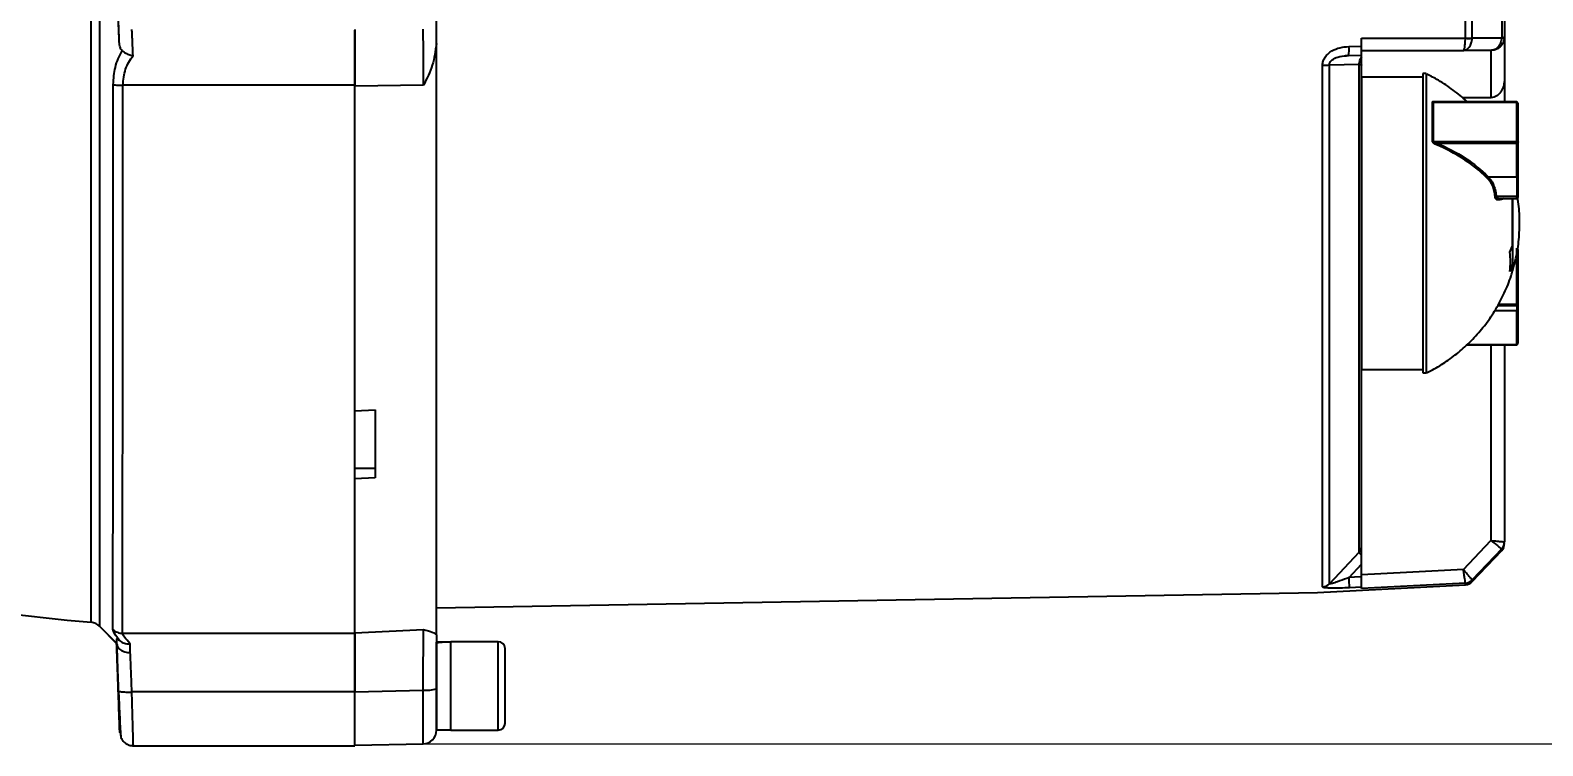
# Model space of a CAD drawing. Header units: millimetres. Extents: x 1953 to 4389, y 564 to 2287.
# Drawn here: x 3657.7 to 3880, y 1914.9 to 2020.1 of the extents above; entities that cross this region are included whole.
import ezdxf

# ---------------------------------------------------------------- set-up
doc = ezdxf.new("R2010")
doc.units = ezdxf.units.MM
doc.layers.add('AM_5', color=3, linetype='Continuous', lineweight=25)
doc.styles.add('SLDTEXTSTYLE1', font='txt.shx', dxfattribs={"width": 0.7, "bigfont": 'gbcbig.shx'})
doc.dimstyles.new('SLDDIMSTYLE12$0', dxfattribs={"dimtxt": 12, "dimasz": 10, "dimexe": 0, "dimexo": 0.0625, "dimgap": 0.875, "dimtad": 1, "dimdec": 1, "dimlfac": 1.8, "dimrnd": 1e-09, "dimzin": 12, "dimdsep": 46, "dimtxsty": 'SLDTEXTSTYLE1', "dimcen": 0.09, "dimdle": 8.16, "dimclrd": 3, "dimclre": 3, "dimadec": 0, "dimazin": 3, "dimtfac": 1, "dimtdec": 1, "dimtofl": 0, "dimtmove": 0, "dimatfit": 3, "dimfxl": 0, "dimfrac": 2, "dimtolj": 1, "dimlwd": 5, "dimlwe": 5, "dimarcsym": 0})

# ---------------------------------------------------------------- blocks, each defined once
blk = doc.blocks.new('*D64')
at = {"layer": 'AM_5', "color": 3, "lineweight": 5, "transparency": 16777216}
blk.add_line((3715.5, 2142.6), (3910.92, 2142.6), dxfattribs=at)
at = {"layer": 'AM_5', "color": 3, "linetype": 'Continuous', "lineweight": 5, "transparency": 16777216}
for p, q in [((3910.92, 2132.6), (3910.92, 1925.17)), ((3715.5, 1915.17), (3910.92, 1915.17))]:
    blk.add_line(p, q, dxfattribs=at)
at = {"layer": 'AM_5', "color": 3, "transparency": 16777216}
for points in [[(3909.25, 2132.6), (3912.59, 2132.6), (3910.92, 2142.6)], [(3909.25, 1925.17), (3912.59, 1925.17), (3910.92, 1915.17)]]:
    blk.add_solid(points, dxfattribs=at)
at = {"layer": 'Defpoints', "color": 0, "transparency": 16777216}
for p in [(3715.44, 2142.6), (3715.44, 1915.17), (3910.92, 1915.17)]:
    blk.add_point(p, dxfattribs=at)
at = {"layer": 'AM_5', "color": 0, "transparency": 16777216, "insert": (3904.04, 2028.89), "char_height": 12, "attachment_point": 5, "rotation": 90, "style": 'SLDTEXTSTYLE1'}
blk.add_mtext('\\A1;230', dxfattribs=at)

msp = doc.modelspace()

# ---------------------------------------------------------------- linework, layer by layer
at = {"color": 7, "linetype": 'Continuous', "lineweight": 25}
for p, q in [((3853.401, 2017.703), (3853.401, 2018.879)), ((3853.401, 2018.879), (3868.655, 2018.876)), ((3868.656, 2018.894), (3868.655, 2018.876)), ((3869.661, 2018.876), (3869.665, 2018.946)), ((3869.665, 2018.946), (3873.988, 2018.937)), ((3873.988, 2018.937), (3873.989, 2018.978)), ((3874.401, 2019.098), (3874.395, 2018.937)), ((3851.536, 2017.67), (3853.401, 2017.703)), ((3853.401, 2017.098), (3868.352, 2017.098)), ((3868.352, 2017.098), (3868.58, 2017.16)), ((3868.352, 2017.098), (3868.397, 2017.15)), ((3872.401, 2017.098), (3868.352, 2017.098)), ((3872.401, 2017.098), (3872.401, 2010.146)), ((3848.665, 2014.982), (3852.989, 2015.064)), ((3851.002, 2016.329), (3851.496, 2016.376)), ((3851.163, 2016.306), (3851.483, 2016.354)), ((3851.483, 2016.354), (3853.401, 2016.388)), ((3853.401, 2014.914), (3853.401, 2016.088)), ((3862.401, 2013.182), (3853.401, 2013.182)), ((3862.901, 2013.682), (3862.401, 2013.682)), ((3862.401, 2013.682), (3862.401, 1976.126)), ((3862.901, 2013.682), (3862.901, 1976.126)), ((3874.401, 2012.846), (3874.401, 2009.533)), ((3705.401, 2011.973), (3671.307, 2011.974)), ((3715.506, 2011.98), (3705.401, 2011.86)), ((3872.401, 2010.146), (3868.175, 2010.146)), ((3863.822, 2003.731), (3863.822, 2009.519)), ((3876.201, 2009.533), (3863.916, 2009.533)), ((3863.917, 2009.498), (3863.917, 2003.717)), ((3863.917, 2009.498), (3876.201, 2009.498)), ((3876.201, 2009.533), (3876.201, 2009.474)), ((3876.201, 2009.498), (3876.201, 2009.533)), ((3876.201, 2003.717), (3876.201, 2009.498)), ((3876.401, 2006.299), (3876.401, 2009.333)), ((3876.401, 2006.744), (3876.401, 2009.333)), ((3876.401, 2003.605), (3876.401, 2006.744)), ((3863.917, 2003.717), (3876.201, 2003.717)), ((3864.488, 2003.464), (3876.201, 2003.464)), ((3876.201, 2003.464), (3876.201, 2003.717)), ((3876.201, 1998.531), (3876.201, 2003.464)), ((3876.401, 1998.672), (3876.401, 2003.605)), ((3872.021, 1998.531), (3876.201, 1998.531)), ((3876.201, 1998.531), (3876.201, 1995.606)), ((3876.201, 1995.606), (3873.176, 1995.606)), ((3873.552, 1995.158), (3873.305, 1995.125)), ((3873.475, 1995.349), (3876.201, 1995.349)), ((3873.478, 1995.353), (3873.598, 1995.369)), ((3873.478, 1995.353), (3876.201, 1995.353)), ((3875.598, 1988.353), (3875.598, 1995.353)), ((3875.601, 1984.682), (3875.601, 1995.349)), ((3876.201, 1995.411), (3876.201, 1995.606)), ((3876.201, 1995.353), (3876.201, 1995.411)), ((3876.201, 1995.349), (3876.201, 1995.353)), ((3875.19, 1987.44), (3875.598, 1988.353)), ((3876.201, 1979.779), (3876.201, 1988.015)), ((3876.401, 1987.795), (3876.401, 1987.812)), ((3875.598, 1985.525), (3875.19, 1984.611)), ((3875.265, 1985.525), (3875.598, 1985.525)), ((3875.598, 1984.682), (3875.598, 1985.525)), ((3876.101, 1985.636), (3876.401, 1985.636)), ((3875.566, 1984.682), (3875.601, 1984.682)), ((3876.201, 1978.823), (3872.956, 1978.823)), ((3873.395, 1979.585), (3876.201, 1979.585)), ((3873.478, 1979.779), (3876.201, 1979.779)), ((3876.201, 1979.643), (3876.201, 1979.779)), ((3876.201, 1979.585), (3876.201, 1979.643)), ((3876.201, 1979.592), (3876.201, 1979.585)), ((3876.201, 1979.585), (3876.201, 1978.823)), ((3876.201, 1973.89), (3876.201, 1978.823)), ((3876.401, 1976.621), (3876.401, 1979.759)), ((3876.401, 1978.964), (3876.401, 1979.469)), ((3876.401, 1974.032), (3876.401, 1978.964)), ((3876.401, 1974.032), (3876.401, 1976.621)), ((3862.401, 1976.126), (3862.401, 1969.682)), ((3862.901, 1976.126), (3862.901, 1969.682)), ((3868.853, 1973.832), (3876.201, 1973.832)), ((3868.915, 1973.89), (3876.201, 1973.89)), ((3872.401, 1973.832), (3872.401, 1945.057)), ((3874.401, 1973.832), (3874.401, 1944.857)), ((3876.201, 1973.832), (3876.201, 1973.89)), ((3876.201, 1973.866), (3876.201, 1973.832)), ((3853.401, 1970.182), (3862.401, 1970.182)), ((3862.401, 1969.682), (3862.901, 1969.682)), ((3705.401, 1964.134), (3708.401, 1964.246)), ((3708.401, 1954.251), (3705.401, 1954.139)), ((3705.518, 1955.674), (3708.401, 1955.674)), ((3852.989, 1943.284), (3848.665, 1938.697)), ((3868.352, 1940.777), (3872.401, 1945.057)), ((3873.988, 1943.829), (3869.665, 1939.259)), ((3869.665, 1939.012), (3873.989, 1943.568)), ((3873.989, 1943.827), (3873.988, 1943.829)), ((3873.989, 1943.827), (3873.989, 1943.568)), ((3874.398, 1944.858), (3874.401, 1944.857)), ((3851.549, 1939.607), (3853.401, 1941.571)), ((3853.401, 1939.701), (3853.401, 1941.571)), ((3868.655, 1938.796), (3853.401, 1937.994)), ((3868.655, 1938.796), (3868.655, 1938.795)), ((3868.655, 1938.547), (3868.655, 1938.795)), ((3869.665, 1939.259), (3869.663, 1939.262)), ((3869.665, 1939.012), (3869.665, 1939.259)), ((3717.401, 1935.148), (3846.927, 1937.408)), ((3846.927, 1937.408), (3868.655, 1938.547)), ((3853.401, 1938.208), (3851.602, 1938.116)), ((3853.401, 1937.994), (3853.401, 1938.208)), ((3666.653, 1933.032), (3666.653, 1933.032)), ((3667.875, 1932.459), (3670.406, 1929.925)), ((3667.879, 1932.455), (3670.401, 1929.931)), ((3667.879, 1932.455), (3667.88, 1932.454)), ((3705.401, 1931.469), (3715.505, 1931.985)), ((3670.401, 1930.559), (3670.401, 1929.956)), ((3670.401, 1929.935), (3670.401, 1929.956)), ((3670.401, 1929.912), (3670.401, 1929.932)), ((3670.401, 1929.931), (3670.401, 1929.931)), ((3670.401, 1929.931), (3670.401, 1929.931)), ((3670.401, 1929.905), (3670.401, 1929.912)), ((3671.272, 1931.418), (3705.401, 1931.417)), ((3717.401, 1930.008), (3717.401, 1930.123)), ((3717.401, 1917.243), (3717.401, 1930.008)), ((3726.501, 1930.183), (3719.501, 1930.183)), ((3719.501, 1923.683), (3719.501, 1930.183)), ((3719.501, 1917.243), (3719.501, 1930.121)), ((3726.501, 1923.683), (3726.501, 1930.183)), ((3719.501, 1917.183), (3719.501, 1923.683)), ((3726.501, 1917.183), (3726.501, 1923.683)), ((3670.645, 1922.965), (3670.712, 1922.925)), ((3705.401, 1922.791), (3672.643, 1922.791)), ((3705.401, 1922.818), (3715.436, 1923.068)), ((3715.435, 1915.173), (3715.436, 1923.068)), ((3717.401, 1917.243), (3719.501, 1917.243)), ((3719.501, 1917.183), (3726.501, 1917.183)), ((3672.857, 1914.889), (3705.401, 1914.889)), ((3705.401, 1914.998), (3715.435, 1915.173))]:
    msp.add_line(p, q, dxfattribs=at)
at = {"color": 7, "linetype": 'Continuous', "lineweight": 25, "flags": 128}
for points in [[(3868.656, 2018.894), (3868.656, 2024.502)], [(3869.665, 2018.946), (3869.665, 2024.63)], [(3873.989, 2024.494), (3873.989, 2018.978)], [(3847.655, 1938.236), (3847.655, 1939.193), (3847.655, 1940.521), (3847.655, 1942.215), (3847.655, 1944.266), (3847.655, 1946.667), (3847.655, 1949.408), (3847.655, 1952.478), (3847.655, 1955.863), (3847.656, 1959.549), (3847.656, 1963.523), (3847.656, 1967.766), (3847.656, 1972.262), (3847.656, 1976.992), (3847.656, 1981.936), (3847.656, 1987.075), (3847.656, 1992.386), (3847.656, 1997.848), (3847.656, 2003.438), (3847.656, 2009.133), (3847.656, 2014.91)], [(3848.665, 1938.697), (3848.665, 1939.65), (3848.665, 1940.971), (3848.665, 1942.656), (3848.665, 1944.697), (3848.665, 1947.086), (3848.665, 1949.813), (3848.665, 1952.867), (3848.665, 1956.234), (3848.665, 1959.902), (3848.665, 1963.855), (3848.665, 1968.077), (3848.665, 1972.55), (3848.665, 1977.256), (3848.665, 1982.175), (3848.665, 1987.288), (3848.665, 1992.572), (3848.665, 1998.006), (3848.665, 2003.568), (3848.665, 2009.234), (3848.665, 2014.982)], [(3852.989, 2015.064), (3852.989, 2009.386), (3852.989, 2003.794), (3852.989, 1998.316), (3852.989, 1992.974), (3852.989, 1987.794), (3852.989, 1982.798), (3852.989, 1978.008), (3852.989, 1973.447), (3852.989, 1969.134), (3852.989, 1965.089), (3852.989, 1961.331), (3852.989, 1957.875), (3852.989, 1954.738), (3852.989, 1951.934), (3852.989, 1949.474), (3852.989, 1947.371), (3852.989, 1945.633), (3852.989, 1944.269), (3852.989, 1943.284)], [(3853.401, 2013.182), (3853.401, 2013.113), (3853.401, 2012.717), (3853.401, 2011.976), (3853.401, 2010.901), (3853.401, 2009.511), (3853.401, 2007.828), (3853.401, 2005.88), (3853.401, 2003.699), (3853.401, 2001.32), (3853.401, 1998.783), (3853.401, 1996.13), (3853.401, 1993.404), (3853.401, 1990.649), (3853.401, 1987.911), (3853.401, 1985.235), (3853.401, 1982.665), (3853.401, 1980.244), (3853.401, 1978.01), (3853.401, 1976), (3853.401, 1974.248), (3853.401, 1972.782), (3853.401, 1971.627), (3853.401, 1970.801), (3853.401, 1970.317), (3853.401, 1970.182)], [(3876.201, 2003.717), (3876.24, 2003.715), (3876.278, 2003.708), (3876.312, 2003.698), (3876.342, 2003.684), (3876.367, 2003.667), (3876.386, 2003.648), (3876.397, 2003.627), (3876.401, 2003.605)], [(3853.401, 1939.701), (3852.364, 1939.648), (3851.549, 1939.607)], [(3868.352, 1940.777), (3859.979, 1940.337), (3853.401, 1939.992)], [(3672.401, 1928.587), (3672.401, 1928.767), (3672.401, 1928.941), (3672.401, 1929.111), (3672.401, 1929.276), (3672.401, 1929.436), (3672.401, 1929.59), (3672.401, 1929.74), (3672.401, 1929.884)]]:
    msp.add_lwpolyline(points, dxfattribs=at)
at = {"color": 7, "linetype": 'Continuous', "lineweight": 25}
for centre, radius, start, end in [((3869.158, 2028.749), 9.886, 267.083, 272.91637), ((3868.666, 2028.611), 9.717, 269.93747, 275.9006), ((3874.191, 2020.768), 1.842, 263.65489, 276.34449), ((3874.032, 2019.598), 0.622, 266.06012, 306.40262), ((3845.286, 2017.259), 6.263, 351.68842, 3.7557), ((3847.665, 2021.974), 7.063, 269.92223, 278.13872), ((3854.664, 2014.985), 1.677, 138.87029, 177.29865), ((3863.917, 2009.732), 0.233, 246.02224, 270.18014), ((3876.217, 2009.314), 0.185, 5.85563, 94.8496), ((3863.916, 2004.048), 0.331, 253.51988, 270.27832), ((3864.874, 2003.161), 0.49, 141.82926, 172.1209), ((3855.808, 1981.974), 22.921, 45.54722, 68.01561), ((3876.226, 2003.64), 0.179, 261.95022, 348.57794), ((3872.155, 1998.257), 0.305, 116.01, 165.05926), ((3876.226, 1998.708), 0.179, 261.95022, 348.57794), ((3873.148, 1996.073), 0.467, 252.26466, 273.46457), ((3873.498, 1995.158), 0.196, 95.78901, 189.85034), ((3876.247, 1995.379), 0.232, 48.45888, 101.56082), ((3876.201, 1995.553), 0.2, 269.98722, 359.98721), ((3876.201, 1995.549), 0.2, 269.99969, 359.99969), ((3863.672, 1986.025), 11.604, 352.99933, 7.00005), ((3876.251, 1981.478), 1.7, 268.31568, 275.06344), ((3876.205, 1979.789), 0.196, 268.95412, 358.91449), ((3876.226, 1979), 0.179, 261.95022, 348.57794), ((3876.226, 1974.067), 0.179, 261.95022, 348.57794), ((3876.217, 1974.051), 0.185, 265.14978, 354.14375), ((3861.521, 1951.544), 11.875, 224.06966, 226.85818), ((3872.896, 1944.86), 1.502, 316.65544, 359.93159), ((3872.908, 1944.857), 1.493, 316.39345, 359.98594), ((3872.901, 1944.601), 1.5, 316.49969, 359.99969), ((3728.224, 2587.037), 656.897, 259.692209, 264.621686), ((3847.578, 1939.739), 1.506, 272.92959, 316.19309), ((3824.866, 1937.924), 26.736, 0.41239, 3.60861), ((3868.573, 1940.298), 1.504, 273.13792, 316.44856), ((3868.577, 1940.295), 1.502, 272.97726, 316.40216), ((3868.577, 1940.045), 1.5, 272.99969, 316.49969), ((3666.465, 1931.041), 2, 45.01628, 84.62182), ((3666.465, 1931.041), 2, 44.96902, 84.62197), ((3726.501, 1929.183), 1, 359.99969, 89.99969), ((3715.917, 1928.396), 5.35, 264.84135, 286.10349), ((3715.401, 1917.173), 2, 270.99969, 359.99969), ((3726.501, 1918.183), 1, 269.99969, 359.99969)]:
    msp.add_arc(centre, radius, start, end, dxfattribs=at)
for centre, major_axis, ratio, start_param, end_param in [((3670.524, 2025.385), (-3.458, 99.039), 0.0000745, 4.6429335, 4.7499054), ((3667.064, 2025.507), (-3.337, 95.576), 0.0000745, 3.1448209, 3.1516235), ((3717.401, 1923.683), (11.154, 0), 0.5773503, 1.4765235, 1.5707963), ((3719.501, 1923.683), (11.154, 0), 0.5773503, 1.5707963, 1.760193)]:
    msp.add_ellipse(centre, major_axis=major_axis, ratio=ratio, start_param=start_param, end_param=end_param, dxfattribs=at)
for points, knots in [([(3666.653, 1933.032), (3666.653, 1933.122), (3666.653, 1933.302), (3666.653, 1934.649), (3666.653, 1936.814), (3666.654, 1939.896), (3666.654, 1943.879), (3666.654, 1947.588), (3666.655, 1950.431), (3666.655, 1952.063), (3666.655, 1953.766), (3666.655, 1955.541), (3666.655, 1957.385), (3666.655, 1959.299), (3666.656, 1962.185), (3666.656, 1966.359), (3666.657, 1972.224), (3666.658, 1979.088), (3666.659, 1986.034), (3666.659, 1992.806), (3666.66, 1999.176), (3666.661, 2006.026), (3666.661, 2013.338), (3666.662, 2021.084), (3666.663, 2029.099), (3666.664, 2037.104), (3666.664, 2044.819), (3666.665, 2052.104), (3666.666, 2058.931), (3666.666, 2065.282), (3666.667, 2071.368), (3666.668, 2077.139), (3666.668, 2082.551), (3666.669, 2086.411), (3666.669, 2088.966), (3666.669, 2090.411), (3666.67, 2091.797), (3666.67, 2093.125), (3666.67, 2094.396), (3666.67, 2095.612), (3666.67, 2098.729), (3666.671, 2103.453), (3666.671, 2109.178), (3666.672, 2114.022), (3666.672, 2117.967), (3666.673, 2121.013), (3666.673, 2123.144), (3666.673, 2124.454), (3666.673, 2124.604), (3666.673, 2124.679)], [0, 0, 0, 0, 0.0296529, 0.0597596, 0.0903203, 0.121335, 0.1528036, 0.1847262, 0.1939339, 0.2031788, 0.2124607, 0.2217798, 0.231136, 0.2405293, 0.2499597, 0.2723294, 0.297237, 0.3246821, 0.3546643, 0.3760668, 0.3985975, 0.4222564, 0.4470433, 0.4729582, 0.5000012, 0.5269362, 0.5527631, 0.5774817, 0.6010919, 0.6235936, 0.6449867, 0.6676297, 0.6888821, 0.7087436, 0.7151195, 0.7213375, 0.7273978, 0.7333003, 0.739045, 0.7446319, 0.750061, 0.7827354, 0.8150007, 0.8468569, 0.878304, 0.9093419, 0.9399706, 0.97019, 1, 1, 1, 1]), ([(3667.898, 2124.802), (3667.898, 2124.414), (3667.898, 2123.634), (3667.897, 2121.305), (3667.897, 2118.149), (3667.897, 2114.115), (3667.896, 2109.265), (3667.896, 2103.64), (3667.895, 2097.295), (3667.894, 2090.292), (3667.894, 2082.698), (3667.893, 2074.585), (3667.892, 2066.032), (3667.891, 2057.122), (3667.89, 2047.939), (3667.889, 2038.573), (3667.888, 2029.113), (3667.887, 2019.651), (3667.886, 2010.278), (3667.886, 2001.083), (3667.885, 1992.155), (3667.884, 1983.581), (3667.883, 1975.443), (3667.882, 1967.818), (3667.882, 1960.781), (3667.881, 1954.399), (3667.881, 1948.734), (3667.88, 1943.839), (3667.88, 1939.764), (3667.879, 1936.542), (3667.879, 1934.226), (3667.879, 1932.754), (3667.879, 1932.555), (3667.879, 1932.455)], [0, 0, 0, 0, 0.03199971, 0.06426639, 0.09653306, 0.12879974, 0.16106642, 0.19333309, 0.22559977, 0.25786645, 0.29013312, 0.3223998, 0.35466647, 0.38693315, 0.41919983, 0.4514665, 0.48373318, 0.51599986, 0.54826653, 0.58053321, 0.61279988, 0.64506656, 0.67733324, 0.70959991, 0.74186659, 0.77413327, 0.80639994, 0.83866662, 0.87093329, 0.90319997, 0.93546665, 0.96773332, 1, 1, 1, 1]), ([(3670.771, 2018.512), (3670.755, 2018.974), (3670.723, 2019.899), (3670.686, 2020.948), (3670.659, 2021.741), (3670.65, 2021.98), (3670.646, 2022.099)], [0, 0, 0, 0, 0.2474466, 0.4951672, 0.7474842, 1, 1, 1, 1]), ([(3717.401, 2018.099), (3717.401, 2018.651), (3717.401, 2019.753), (3717.401, 2020.973), (3717.401, 2021.859), (3717.401, 2022.088), (3717.401, 2022.203)], [0, 0, 0, 0, 0.250755, 0.4999887, 0.7492331, 1, 1, 1, 1]), ([(3672.807, 2016.313), (3672.784, 2016.846), (3672.741, 2017.891), (3672.693, 2019.036), (3672.659, 2019.844), (3672.65, 2020.073), (3672.645, 2020.185)], [0, 0, 0, 0, 0.26432, 0.5190878, 0.7643113, 1, 1, 1, 1]), ([(3705.401, 2011.86), (3705.401, 2012.893), (3705.401, 2014.954), (3705.401, 2017.499), (3705.401, 2019.38), (3705.401, 2019.835), (3705.401, 2020.063)], [0, 0, 0, 0, 0.2500466, 0.4994486, 0.7493959, 1, 1, 1, 1]), ([(3715.506, 2011.98), (3715.505, 2013.014), (3715.504, 2014.406), (3715.499, 2015.941), (3715.495, 2016.821), (3715.489, 2017.66), (3715.479, 2018.486), (3715.466, 2019.268), (3715.453, 2019.931), (3715.442, 2020.115), (3715.436, 2020.212)], [0, 0, 0, 0, 0.2442896, 0.329036, 0.4144898, 0.500125, 0.5979924, 0.7157703, 0.8510724, 1, 1, 1, 1]), ([(3868.397, 2017.15), (3868.417, 2017.167), (3868.475, 2017.213), (3868.556, 2017.563), (3868.63, 2018.139), (3868.647, 2018.629), (3868.655, 2018.876)], [0, 0, 0, 0, 0.1562523, 0.4311744, 0.7127035, 1, 1, 1, 1]), ([(3868.58, 2017.16), (3868.657, 2017.175), (3868.892, 2017.22), (3869.233, 2017.564), (3869.553, 2018.138), (3869.625, 2018.629), (3869.661, 2018.876)], [0, 0, 0, 0, 0.138581, 0.419261, 0.7066865, 1, 1, 1, 1]), ([(3873.988, 2018.937), (3873.948, 2018.683), (3873.87, 2018.181), (3873.486, 2017.578), (3872.98, 2017.175), (3872.593, 2017.123), (3872.401, 2017.098)], [0, 0, 0, 0, 0.2577147, 0.5100976, 0.7565093, 1, 1, 1, 1]), ([(3874.395, 2018.937), (3874.35, 2018.699), (3874.258, 2018.207), (3873.815, 2017.628), (3873.314, 2017.295), (3872.843, 2017.127), (3872.555, 2017.108), (3872.401, 2017.098)], [0, 0, 0, 0, 0.24183895, 0.49912391, 0.70899919, 0.84445044, 1, 1, 1, 1]), ([(3669.892, 2012.074), (3669.951, 2012.943), (3670.078, 2014.788), (3670.818, 2016.274), (3671.21, 2017.059)], [0, 0, 0, 0, 0.4710631, 1, 1, 1, 1]), ([(3671.21, 2017.059), (3671.147, 2017.135), (3670.998, 2017.315), (3670.826, 2017.825), (3670.792, 2018.245), (3670.771, 2018.512)], [0, 0, 0, 0, 0.2096697, 0.4969081, 1, 1, 1, 1]), ([(3671.21, 2017.059), (3671.298, 2016.983), (3671.482, 2016.824), (3671.82, 2016.631), (3672.26, 2016.436), (3672.596, 2016.361), (3672.807, 2016.313)], [0, 0, 0, 0, 0.2180112, 0.4512605, 0.6551007, 1, 1, 1, 1]), ([(3717.401, 2018.099), (3717.256, 2017.031), (3716.963, 2014.884), (3715.993, 2012.951), (3715.506, 2011.98)], [0, 0, 0, 0, 0.4975573, 1, 1, 1, 1]), ([(3847.656, 2014.91), (3847.676, 2015.12), (3847.718, 2015.553), (3848.037, 2016.135), (3848.474, 2016.639), (3849.176, 2017.144), (3850.208, 2017.57), (3851.081, 2017.636), (3851.536, 2017.67)], [0, 0, 0, 0, 0.12078624, 0.24907603, 0.37313457, 0.50137525, 0.74046612, 1, 1, 1, 1]), ([(3853.401, 2016.388), (3853.401, 2016.395), (3853.401, 2016.408), (3853.401, 2016.524), (3853.401, 2016.76), (3853.401, 2017.173), (3853.401, 2017.528), (3853.401, 2017.703)], [0, 0, 0, 0, 0.150225, 0.2871088, 0.5005337, 0.7538342, 1, 1, 1, 1]), ([(3671.307, 2011.974), (3671.389, 2012.793), (3671.554, 2014.45), (3672.386, 2015.688), (3672.807, 2016.313)], [0, 0, 0, 0, 0.4949431, 1, 1, 1, 1]), ([(3848.665, 2014.982), (3848.667, 2015.049), (3848.67, 2015.182), (3848.754, 2015.376), (3848.884, 2015.551), (3849.227, 2015.865), (3850.003, 2016.213), (3850.733, 2016.272), (3851.163, 2016.306)], [0, 0, 0, 0, 0.0635988, 0.1268625, 0.1941501, 0.267332, 0.5677277, 1, 1, 1, 1]), ([(3852.989, 2015.064), (3853.095, 2015.046), (3853.263, 2015.017), (3853.381, 2014.964), (3853.394, 2014.931), (3853.401, 2014.914)], [0, 0, 0, 0, 0.4463965, 0.7099365, 1, 1, 1, 1]), ([(3853.401, 2016.088), (3853.401, 2016.177), (3853.401, 2016.354), (3853.401, 2016.376), (3853.401, 2016.388)], [0, 0, 0, 0, 0.5015357, 1, 1, 1, 1]), ([(3853.401, 1944.344), (3853.401, 1944.735), (3853.401, 1945.176), (3853.401, 1945.875), (3853.401, 1946.102), (3853.401, 1946.339), (3853.401, 1946.586), (3853.401, 1946.844), (3853.401, 1947.032), (3853.401, 1947.214), (3853.401, 1947.537), (3853.401, 1948.055), (3853.401, 1948.687), (3853.401, 1949.27), (3853.401, 1949.765), (3853.401, 1950.193), (3853.401, 1950.531), (3853.401, 1950.877), (3853.401, 1951.231), (3853.401, 1951.593), (3853.401, 1951.853), (3853.401, 1952.103), (3853.401, 1952.623), (3853.401, 1953.497), (3853.401, 1954.605), (3853.401, 1955.886), (3853.401, 1957.286), (3853.401, 1958.688), (3853.401, 1959.573), (3853.401, 1960.348), (3853.401, 1961.224), (3853.401, 1962.424), (3853.401, 1963.47), (3853.401, 1964.336), (3853.401, 1965.01), (3853.401, 1965.693), (3853.401, 1966.386), (3853.401, 1967.087), (3853.401, 1967.582), (3853.401, 1968.026), (3853.401, 1969.475), (3853.401, 1971.989), (3853.401, 1975.539), (3853.401, 1978.971), (3853.401, 1982.373), (3853.401, 1986.039), (3853.401, 1991.12), (3853.401, 1997.963), (3853.401, 2006.299), (3853.401, 2012.042), (3853.401, 2014.914)], [0, 0, 0, 0, 0.0669054, 0.0756699, 0.0844343, 0.0931986, 0.1019628, 0.110727, 0.119491, 0.1204246, 0.1282783, 0.1499631, 0.1666235, 0.1807533, 0.1958166, 0.2037808, 0.2117449, 0.219709, 0.2276731, 0.2356371, 0.2436011, 0.2444503, 0.2516161, 0.2765316, 0.2974645, 0.315335, 0.3470796, 0.3706379, 0.3847586, 0.3894352, 0.4071383, 0.4252052, 0.4432721, 0.4527358, 0.4621996, 0.4716633, 0.481127, 0.4905907, 0.5000544, 0.5009281, 0.5082098, 0.5573213, 0.596775, 0.6369947, 0.6768853, 0.7110643, 0.7564848, 0.8376565, 0.9188283, 1, 1, 1, 1]), ([(3669.857, 1931.995), (3669.858, 1932.536), (3669.858, 1933.641), (3669.859, 1936.214), (3669.861, 1939.572), (3669.862, 1943.836), (3669.865, 1949.035), (3669.867, 1955.209), (3669.87, 1962.373), (3669.874, 1970.526), (3669.877, 1978.853), (3669.881, 1987.081), (3669.884, 1995.002), (3669.888, 2003.355), (3669.89, 2009.147), (3669.892, 2012.074)], [0, 0, 0, 0, 0.0678553, 0.1385233, 0.2120041, 0.2882979, 0.3674046, 0.4493245, 0.5340576, 0.6216041, 0.7119641, 0.781597, 0.8528139, 0.9256148, 1, 1, 1, 1]), ([(3669.892, 2012.074), (3669.99, 2012.059), (3670.186, 2012.029), (3670.54, 2011.998), (3670.917, 2011.977), (3671.178, 2011.975), (3671.307, 2011.973)], [0, 0, 0, 0, 0.2497399, 0.5029105, 0.7545831, 1, 1, 1, 1]), ([(3868.895, 2009.533), (3868.88, 2009.549), (3868.261, 2010.194), (3866.86, 2011.277), (3864.901, 2012.651), (3863.543, 2013.333), (3862.962, 2013.625)], [0, 0, 0, 0, 0.0091918, 0.3708214, 0.7305516, 1, 1, 1, 1]), ([(3874.401, 2012.846), (3874.378, 2012.539), (3874.331, 2011.924), (3874.009, 2011.203), (3873.634, 2010.711), (3873.28, 2010.409), (3872.866, 2010.191), (3872.556, 2010.161), (3872.401, 2010.146)], [0, 0, 0, 0, 0.249084, 0.4984155, 0.627822, 0.7492339, 0.8744041, 1, 1, 1, 1]), ([(3671.272, 1931.418), (3671.273, 1931.957), (3671.273, 1933.06), (3671.274, 1935.627), (3671.276, 1938.979), (3671.278, 1943.242), (3671.28, 1948.449), (3671.283, 1954.64), (3671.286, 1961.837), (3671.289, 1970.038), (3671.293, 1978.426), (3671.296, 1986.724), (3671.299, 1994.72), (3671.303, 2003.159), (3671.305, 2009.014), (3671.307, 2011.974)], [0, 0, 0, 0, 0.06735202, 0.13760942, 0.210772, 0.28683951, 0.36581171, 0.44768837, 0.53246921, 0.62015397, 0.71074238, 0.78060555, 0.85210293, 0.92523443, 1, 1, 1, 1]), ([(3863.822, 2009.519), (3863.823, 2009.527), (3863.825, 2009.544), (3863.846, 2009.57), (3863.914, 2009.592), (3864.096, 2009.578), (3864.272, 2009.514), (3864.388, 2009.47)], [0, 0, 0, 0, 0.0577492, 0.1171536, 0.2515259, 0.5011744, 1, 1, 1, 1]), ([(3864.284, 2009.507), (3864.248, 2009.514), (3864.156, 2009.53), (3864.039, 2009.536), (3863.953, 2009.528), (3863.925, 2009.514), (3863.918, 2009.505), (3863.918, 2009.501), (3863.917, 2009.498)], [0, 0, 0, 0, 0.2547299, 0.6618691, 0.8675208, 0.9398473, 0.9708547, 1, 1, 1, 1]), ([(3864.388, 2003.228), (3864.272, 2003.284), (3864.097, 2003.368), (3863.914, 2003.53), (3863.847, 2003.63), (3863.825, 2003.69), (3863.823, 2003.717), (3863.822, 2003.731)], [0, 0, 0, 0, 0.4973637, 0.7473602, 0.8823614, 0.9420119, 1, 1, 1, 1]), ([(3863.917, 2003.717), (3863.918, 2003.713), (3863.918, 2003.706), (3863.926, 2003.689), (3863.954, 2003.655), (3864.041, 2003.6), (3864.224, 2003.526), (3864.384, 2003.488), (3864.488, 2003.464)], [0, 0, 0, 0, 0.0199494, 0.0412107, 0.0909977, 0.2333785, 0.5006511, 1, 1, 1, 1]), ([(3876.401, 2003.568), (3876.401, 2003.66), (3876.401, 2003.842), (3876.401, 2004.216), (3876.401, 2004.4)], [0, 0, 0, 0, 0.5088221, 1, 1, 1, 1]), ([(3876.401, 1997.834), (3876.401, 1998.226), (3876.401, 1999.019), (3876.401, 2000.453), (3876.401, 2001.993), (3876.401, 2003.055), (3876.401, 2003.58)], [0, 0, 0, 0, 0.2473879, 0.5, 0.7526121, 1, 1, 1, 1]), ([(3873.006, 1995.628), (3872.982, 1995.89), (3872.935, 1996.415), (3872.666, 1997.174), (3872.305, 1997.835), (3872.008, 1998.169), (3871.86, 1998.335)], [0, 0, 0, 0, 0.24981235, 0.49984454, 0.75023976, 1, 1, 1, 1]), ([(3872.021, 1998.531), (3872.181, 1998.337), (3872.483, 1997.97), (3872.847, 1997.243), (3873.107, 1996.44), (3873.154, 1995.879), (3873.176, 1995.606)], [0, 0, 0, 0, 0.2650194, 0.5000669, 0.7573424, 1, 1, 1, 1]), ([(3876.401, 1995.553), (3876.401, 1995.825), (3876.401, 1996.38), (3876.401, 1997.232), (3876.401, 1998.033), (3876.401, 1998.462), (3876.401, 1998.672)], [0, 0, 0, 0, 0.24558897, 0.5, 0.75441103, 1, 1, 1, 1]), ([(3873.305, 1995.125), (3873.272, 1995.134), (3873.206, 1995.151), (3873.125, 1995.246), (3873.07, 1995.346), (3873.036, 1995.435), (3873.012, 1995.531), (3873.008, 1995.596), (3873.006, 1995.628)], [0, 0, 0, 0, 0.24960183, 0.49829619, 0.62558928, 0.74862866, 0.87572186, 1, 1, 1, 1]), ([(3873.176, 1995.606), (3873.179, 1995.591), (3873.183, 1995.558), (3873.209, 1995.507), (3873.247, 1995.458), (3873.307, 1995.406), (3873.376, 1995.371), (3873.437, 1995.355), (3873.468, 1995.354), (3873.478, 1995.353)], [0, 0, 0, 0, 0.0985259, 0.2116632, 0.3444444, 0.5000064, 0.7493767, 0.9135439, 1, 1, 1, 1]), ([(3874.255, 1995.349), (3874.201, 1995.305), (3874.016, 1995.152), (3873.744, 1995.156), (3873.552, 1995.158)], [0, 0, 0, 0, 0.293654, 1, 1, 1, 1]), ([(3875.586, 1984.746), (3875.765, 1985.355), (3876.2, 1986.845), (3876.556, 1989.303), (3876.656, 1992.066), (3876.567, 1994.104), (3876.354, 1995.189), (3876.319, 1995.362)], [0, 0, 0, 0, 0.1773931, 0.4334028, 0.6911236, 0.9505096, 1, 1, 1, 1]), ([(3876.401, 1984.692), (3876.401, 1984.902), (3876.401, 1985.331), (3876.401, 1986.132), (3876.401, 1986.985), (3876.401, 1987.539), (3876.401, 1987.812)], [0, 0, 0, 0, 0.245589, 0.5, 0.754411, 1, 1, 1, 1]), ([(3876.401, 1979.785), (3876.401, 1980.31), (3876.401, 1981.371), (3876.401, 1982.911), (3876.401, 1984.345), (3876.401, 1985.138), (3876.401, 1985.53)], [0, 0, 0, 0, 0.2473879, 0.5, 0.7526121, 1, 1, 1, 1]), ([(3862.917, 1969.72), (3863.309, 1969.909), (3864.429, 1970.447), (3866.177, 1971.575), (3868.151, 1973.096), (3869.999, 1974.866), (3871.682, 1976.857), (3873.172, 1979.05), (3874.408, 1981.426), (3875.212, 1983.323), (3875.504, 1984.444), (3875.568, 1984.691)], [0, 0, 0, 0, 0.0647369, 0.184574, 0.3082168, 0.4349126, 0.5640589, 0.6951798, 0.827906, 0.9619593, 1, 1, 1, 1]), ([(3705.401, 1955.674), (3705.401, 1957.243), (3705.401, 1959.917), (3705.401, 1962.901), (3705.401, 1964.134)], [0, 0, 0, 0, 0.5869572, 1, 1, 1, 1]), ([(3852.989, 1943.284), (3853.107, 1943.441), (3853.345, 1943.756), (3853.382, 1944.148), (3853.401, 1944.344)], [0, 0, 0, 0, 0.4980025, 1, 1, 1, 1]), ([(3853.401, 1942.879), (3853.401, 1943.145), (3853.401, 1943.546), (3853.401, 1943.949), (3853.401, 1944.157), (3853.401, 1944.263), (3853.401, 1944.319), (3853.401, 1944.337), (3853.401, 1944.342), (3853.401, 1944.344)], [0, 0, 0, 0, 0.49931029, 0.74955762, 0.87189562, 0.95986739, 0.9876457, 0.99575085, 1, 1, 1, 1]), ([(3872.401, 1945.057), (3872.557, 1945.041), (3872.85, 1945.012), (3873.329, 1944.965), (3873.835, 1944.914), (3874.276, 1944.871), (3874.358, 1944.862), (3874.398, 1944.858)], [0, 0, 0, 0, 0.1555103, 0.2909588, 0.5009118, 0.7579139, 1, 1, 1, 1]), ([(3872.401, 1945.057), (3872.596, 1944.906), (3872.989, 1944.602), (3873.501, 1944.206), (3873.884, 1943.909), (3873.953, 1943.856), (3873.988, 1943.829)], [0, 0, 0, 0, 0.2433749, 0.4897347, 0.7422013, 1, 1, 1, 1]), ([(3853.401, 1941.571), (3853.401, 1941.799), (3853.401, 1942.252), (3853.401, 1942.67), (3853.401, 1942.879)], [0, 0, 0, 0, 0.5011047, 1, 1, 1, 1]), ([(3851.549, 1939.607), (3851.444, 1939.566), (3850.883, 1939.349), (3850.037, 1939.042), (3849.331, 1938.808), (3849.094, 1938.742), (3849.083, 1938.739), (3849.047, 1938.73), (3848.925, 1938.698), (3848.778, 1938.668), (3848.673, 1938.666), (3848.668, 1938.687), (3848.665, 1938.697)], [0, 0, 0, 0, 0.09384328, 0.49978088, 0.74913681, 0.74953243, 0.75240386, 0.76012185, 0.78835666, 0.88792993, 0.94394913, 1, 1, 1, 1]), ([(3853.401, 1938.208), (3853.401, 1938.245), (3853.401, 1938.321), (3853.401, 1938.656), (3853.401, 1939.029), (3853.401, 1939.38), (3853.401, 1939.591), (3853.401, 1939.701)], [0, 0, 0, 0, 0.2464434, 0.4994501, 0.7124688, 0.8495561, 1, 1, 1, 1]), ([(3869.663, 1939.262), (3869.631, 1939.298), (3869.569, 1939.371), (3869.251, 1939.738), (3868.832, 1940.223), (3868.511, 1940.593), (3868.352, 1940.777)], [0, 0, 0, 0, 0.25782221, 0.51024591, 0.75660124, 1, 1, 1, 1]), ([(3868.655, 1938.796), (3868.648, 1938.844), (3868.633, 1938.939), (3868.56, 1939.418), (3868.463, 1940.052), (3868.388, 1940.537), (3868.352, 1940.777)], [0, 0, 0, 0, 0.25782223, 0.51024593, 0.75660125, 1, 1, 1, 1]), ([(3851.602, 1938.116), (3851.14, 1938.096), (3850.251, 1938.055), (3849.201, 1938.046), (3848.487, 1938.064), (3848.038, 1938.098), (3847.716, 1938.152), (3847.675, 1938.208), (3847.655, 1938.236)], [0, 0, 0, 0, 0.2593479, 0.4990824, 0.6285124, 0.7489001, 0.8765066, 1, 1, 1, 1]), ([(3670.852, 1930.313), (3670.557, 1930.705), (3669.993, 1931.456), (3669.901, 1931.821), (3669.857, 1931.995)], [0, 0, 0, 0, 0.5227417, 1, 1, 1, 1]), ([(3669.857, 1931.995), (3669.954, 1931.91), (3670.15, 1931.737), (3670.502, 1931.557), (3670.88, 1931.439), (3671.143, 1931.425), (3671.272, 1931.418)], [0, 0, 0, 0, 0.24757148, 0.49999997, 0.75242847, 1, 1, 1, 1]), ([(3715.436, 1923.068), (3715.441, 1923.709), (3715.453, 1924.932), (3715.465, 1926.411), (3715.475, 1927.5), (3715.483, 1928.266), (3715.494, 1929.554), (3715.503, 1931.134), (3715.505, 1931.706), (3715.505, 1931.985)], [0, 0, 0, 0, 0.1490589, 0.284486, 0.365253, 0.4374072, 0.5004523, 0.7554674, 1, 1, 1, 1]), ([(3715.505, 1931.985), (3715.993, 1931.848), (3716.962, 1931.576), (3717.255, 1931.335), (3717.401, 1931.215)], [0, 0, 0, 0, 0.5024427, 1, 1, 1, 1]), ([(3670.401, 1930.559), (3670.414, 1930.585), (3670.433, 1930.62), (3670.596, 1930.524), (3670.723, 1930.427), (3670.819, 1930.342), (3670.852, 1930.313)], [0, 0, 0, 0, 0.5401867, 0.7445987, 0.9130344, 1, 1, 1, 1]), ([(3670.401, 1929.956), (3670.401, 1929.955), (3670.401, 1929.954), (3670.401, 1929.947), (3670.401, 1929.941), (3670.401, 1929.939)], [0, 0, 0, 0, 0.54335301, 0.77773033, 1, 1, 1, 1]), ([(3670.401, 1929.939), (3670.434, 1929.767), (3670.5, 1929.419), (3670.942, 1928.969), (3671.486, 1928.712), (3671.995, 1928.6), (3672.265, 1928.592), (3672.401, 1928.587)], [0, 0, 0, 0, 0.2379715, 0.4837417, 0.7373053, 0.8676645, 1, 1, 1, 1]), ([(3670.401, 1929.939), (3670.411, 1929.661), (3670.43, 1929.108), (3670.462, 1928.188), (3670.506, 1926.938), (3670.566, 1925.215), (3670.617, 1923.744), (3670.644, 1922.965)], [0, 0, 0, 0, 0.144554, 0.2884649, 0.4330404, 0.6996445, 1, 1, 1, 1]), ([(3670.644, 1922.936), (3670.626, 1923.454), (3670.591, 1924.462), (3670.542, 1925.874), (3670.475, 1927.796), (3670.432, 1929.03), (3670.401, 1929.905)], [0, 0, 0, 0, 0.1994959, 0.3879677, 0.5656023, 1, 1, 1, 1]), ([(3670.852, 1930.313), (3670.95, 1930.237), (3671.15, 1930.081), (3671.513, 1929.942), (3671.933, 1929.857), (3672.23, 1929.874), (3672.401, 1929.884)], [0, 0, 0, 0, 0.2404123, 0.494136, 0.7097519, 1, 1, 1, 1]), ([(3672.401, 1929.884), (3672.081, 1930.228), (3671.447, 1930.909), (3671.33, 1931.249), (3671.272, 1931.418)], [0, 0, 0, 0, 0.5038209, 1, 1, 1, 1]), ([(3705.401, 1922.818), (3705.401, 1923.863), (3705.401, 1925.952), (3705.401, 1928.6), (3705.401, 1930.622), (3705.401, 1931.186), (3705.401, 1931.469)], [0, 0, 0, 0, 0.2500652, 0.4994456, 0.7493864, 1, 1, 1, 1]), ([(3717.401, 1931.215), (3717.401, 1930.681), (3717.401, 1929.616), (3717.401, 1927.659), (3717.401, 1925.531), (3717.401, 1924.016), (3717.401, 1923.256)], [0, 0, 0, 0, 0.250755, 0.4999887, 0.7492331, 1, 1, 1, 1]), ([(3672.643, 1922.791), (3672.617, 1923.421), (3672.567, 1924.618), (3672.483, 1926.649), (3672.432, 1927.841), (3672.401, 1928.587)], [0, 0, 0, 0, 0.2929993, 0.5575399, 1, 1, 1, 1]), ([(3727.501, 1923.683), (3727.501, 1924.375), (3727.501, 1925.439), (3727.501, 1926.72), (3727.501, 1927.601), (3727.501, 1928.311), (3727.501, 1928.997), (3727.501, 1929.11), (3727.501, 1929.183)], [0, 0, 0, 0, 0.2394568, 0.3683607, 0.5, 0.6316393, 0.7605432, 1, 1, 1, 1]), ([(3727.501, 1918.183), (3727.501, 1918.256), (3727.501, 1918.369), (3727.501, 1919.055), (3727.501, 1919.765), (3727.501, 1920.646), (3727.501, 1921.927), (3727.501, 1922.991), (3727.501, 1923.683)], [0, 0, 0, 0, 0.2394568, 0.3683607, 0.5, 0.6316393, 0.7605432, 1, 1, 1, 1]), ([(3670.644, 1922.965), (3670.67, 1922.224), (3670.707, 1921.171), (3670.737, 1920.307), (3670.746, 1920.051)], [0, 0, 0, 0, 0.7030079, 1, 1, 1, 1]), ([(3670.857, 1916.854), (3670.858, 1916.842), (3670.862, 1916.707), (3670.843, 1917.268), (3670.795, 1918.621), (3670.725, 1920.631), (3670.673, 1922.122), (3670.644, 1922.936)], [0, 0, 0, 0, 0.0250103, 0.2767599, 0.5516114, 0.7552959, 1, 1, 1, 1]), ([(3670.678, 1922.923), (3670.715, 1922.008), (3670.759, 1920.942), (3670.797, 1920.119), (3670.802, 1920.003)], [0, 0, 0, 0, 0.8585954, 1, 1, 1, 1]), ([(3670.712, 1922.925), (3670.729, 1922.91), (3670.763, 1922.879), (3670.967, 1922.842), (3671.222, 1922.812), (3671.542, 1922.792), (3672.007, 1922.778), (3672.392, 1922.786), (3672.643, 1922.791)], [0, 0, 0, 0, 0.1418227, 0.2872629, 0.4357711, 0.5842791, 0.7297183, 1, 1, 1, 1]), ([(3672.857, 1914.889), (3672.854, 1914.999), (3672.848, 1915.225), (3672.803, 1916.917), (3672.746, 1918.975), (3672.693, 1920.961), (3672.66, 1922.16), (3672.643, 1922.791)], [0, 0, 0, 0, 0.2425723, 0.4965909, 0.7186726, 0.852027, 1, 1, 1, 1]), ([(3670.746, 1920.051), (3670.756, 1919.782), (3670.792, 1918.738), (3670.827, 1917.741), (3670.854, 1916.967), (3670.856, 1916.896), (3670.857, 1916.854)], [0, 0, 0, 0, 0.1366127, 0.5304205, 0.7239453, 1, 1, 1, 1]), ([(3670.802, 1920.003), (3670.831, 1919.363), (3670.894, 1917.951), (3670.971, 1916.498), (3671.002, 1916.237), (3671.017, 1916.105)], [0, 0, 0, 0, 0.291344, 0.6435661, 1, 1, 1, 1]), ([(3671.02, 1916.1), (3671.117, 1915.918), (3671.315, 1915.553), (3671.801, 1915.158), (3672.357, 1914.915), (3672.748, 1914.898), (3672.935, 1914.89)], [0, 0, 0, 0, 0.255492, 0.515109, 0.7666501, 1, 1, 1, 1])]:
    msp.add_open_spline(points, degree=3, knots=knots, dxfattribs=at)
for points in [[(3874.402, 2113.174), (3874.402, 2113.084), (3874.402, 2112.903), (3874.402, 2111.448), (3874.402, 2109.143), (3874.402, 2105.928), (3874.402, 2101.863), (3874.402, 2096.985), (3874.402, 2091.351), (3874.402, 2085.023), (3874.401, 2078.071), (3874.401, 2070.573), (3874.401, 2062.612), (3874.401, 2054.277), (3874.401, 2045.658), (3874.401, 2036.856), (3874.401, 2027.957), (3874.401, 2022.051), (3874.401, 2019.098)], [(3705.401, 2020.185), (3705.401, 2019.954), (3705.401, 2019.492), (3705.401, 2017.603), (3705.401, 2015.06), (3705.401, 2013.002), (3705.401, 2011.973)], [(3874.401, 2019.098), (3874.401, 2019.02), (3874.401, 2018.864), (3874.401, 2017.596), (3874.401, 2015.665), (3874.401, 2013.786), (3874.401, 2012.846)], [(3717.401, 1931.215), (3717.401, 1931.739), (3717.401, 1932.787), (3717.401, 1935.907), (3717.401, 1940.114), (3717.401, 1945.47), (3717.401, 1951.874), (3717.401, 1959.256), (3717.401, 1967.518), (3717.401, 1976.557), (3717.401, 1986.258), (3717.401, 1996.501), (3717.401, 2007.144), (3717.401, 2014.447), (3717.401, 2018.099)], [(3705.401, 1931.417), (3705.401, 1932.104), (3705.401, 1933.477), (3705.401, 1936.797), (3705.401, 1941.001), (3705.401, 1946.137), (3705.401, 1952.126), (3705.401, 1958.914), (3705.401, 1966.427), (3705.401, 1974.589), (3705.401, 1983.314), (3705.401, 1992.515), (3705.401, 2002.082), (3705.401, 2008.676), (3705.401, 2011.973)], [(3705.401, 1964.134), (3705.401, 1966.431), (3705.401, 1971.024), (3705.401, 1978.525), (3705.401, 1986.396), (3705.401, 1994.625), (3705.401, 2003.119), (3705.401, 2008.947), (3705.401, 2011.86)], [(3864.488, 2003.464), (3865.93, 2002.784), (3868.814, 2001.424), (3870.952, 1999.495), (3872.021, 1998.531)], [(3708.401, 1964.246), (3708.401, 1962.49), (3708.401, 1958.98), (3708.401, 1955.827), (3708.401, 1954.251)], [(3705.401, 1931.469), (3705.401, 1932.057), (3705.401, 1933.232), (3705.401, 1935.985), (3705.401, 1939.432), (3705.401, 1943.633), (3705.401, 1948.478), (3705.401, 1952.252), (3705.401, 1954.139)], [(3705.401, 1931.417), (3705.401, 1931.135), (3705.401, 1930.571), (3705.401, 1928.554), (3705.401, 1925.916), (3705.401, 1923.833), (3705.401, 1922.791)], [(3717.401, 1923.256), (3717.401, 1922.441), (3717.401, 1920.811), (3717.401, 1918.819), (3717.401, 1917.44), (3717.401, 1917.262), (3717.401, 1917.173)], [(3705.401, 1914.998), (3705.401, 1915.111), (3705.401, 1915.339), (3705.401, 1917.103), (3705.401, 1919.656), (3705.401, 1921.764), (3705.401, 1922.818)], [(3705.401, 1914.889), (3705.401, 1915.005), (3705.401, 1915.239), (3705.401, 1917.022), (3705.401, 1919.6), (3705.401, 1921.727), (3705.401, 1922.791)]]:
    msp.add_open_spline(points, degree=3, dxfattribs=at)

# ---------------------------------------------------------------- dimensions: what is measured, and where the dimension line sits
at = {"layer": 'AM_5'}
dim = msp.add_linear_dim(base=(3910.918, 1915.173), p1=(3715.437, 2142.604), p2=(3715.435, 1915.173), angle=90, text='230', dimstyle='SLDDIMSTYLE12$0', override={"dimlfac": 1, "dimpost": ''}, dxfattribs=at)
dim.commit()
dim.dimension.update_dxf_attribs({"geometry": '*D64', "text_midpoint": (3904.043, 2028.888)})

doc.saveas('drawing.dxf')
